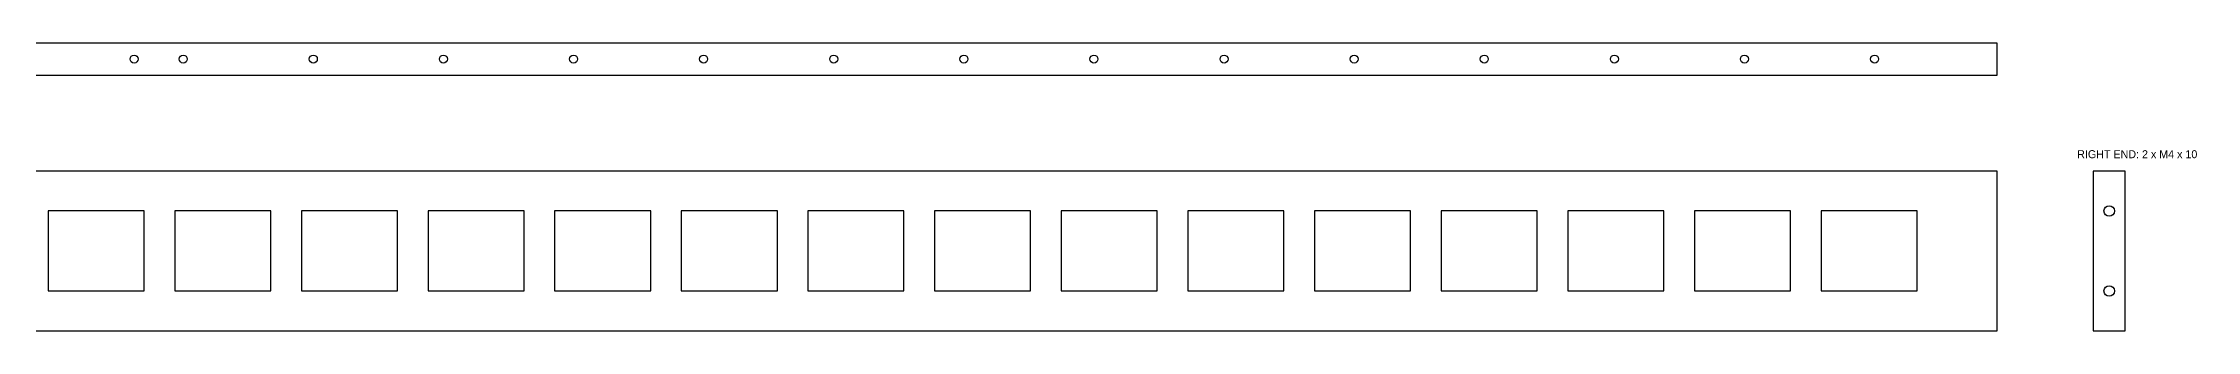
# Model space of a CAD drawing. Header units: millimetres. Extents: x -45 to 1290, y -121 to 17.
# Drawn here: x 617 to 1290, y -80 to 10 of the extents above; entities that cross this region are included whole.
import ezdxf

# ---------------------------------------------------------------- set-up
doc = ezdxf.new("R2010")
doc.units = ezdxf.units.MM
for name, color, linetype in [('HOLES', 1, 'CONTINUOUS'), ('OUTLINE', 7, 'CONTINUOUS'), ('TEXT', 2, 'CONTINUOUS')]:
    doc.layers.add(name, color=color, linetype=linetype)

msp = doc.modelspace()

# ---------------------------------------------------------------- linework, layer by layer
at = {"layer": 'HOLES'}
for p, q in [((648.379, -42.5), (618.379, -42.5)), ((618.379, -42.5), (618.379, -67.5)), ((648.379, -67.5), (648.379, -42.5)), ((687.938, -42.5), (657.938, -42.5)), ((657.938, -42.5), (657.938, -67.5)), ((687.938, -67.5), (687.938, -42.5)), ((727.497, -42.5), (697.497, -42.5)), ((697.497, -42.5), (697.497, -67.5)), ((727.497, -67.5), (727.497, -42.5)), ((767.055, -42.5), (737.055, -42.5)), ((737.055, -42.5), (737.055, -67.5)), ((767.055, -67.5), (767.055, -42.5)), ((806.614, -42.5), (776.614, -42.5)), ((776.614, -42.5), (776.614, -67.5)), ((806.614, -67.5), (806.614, -42.5)), ((846.172, -42.5), (816.172, -42.5)), ((816.172, -42.5), (816.172, -67.5)), ((846.172, -67.5), (846.172, -42.5)), ((885.731, -42.5), (855.731, -42.5)), ((855.731, -42.5), (855.731, -67.5)), ((885.731, -67.5), (885.731, -42.5)), ((925.29, -42.5), (895.29, -42.5)), ((895.29, -42.5), (895.29, -67.5)), ((925.29, -67.5), (925.29, -42.5)), ((964.848, -42.5), (934.848, -42.5)), ((934.848, -42.5), (934.848, -67.5)), ((964.848, -67.5), (964.848, -42.5)), ((1004.407, -42.5), (974.407, -42.5)), ((974.407, -42.5), (974.407, -67.5)), ((1004.407, -67.5), (1004.407, -42.5)), ((1043.966, -42.5), (1013.966, -42.5)), ((1013.966, -42.5), (1013.966, -67.5)), ((1043.966, -67.5), (1043.966, -42.5)), ((1083.524, -42.5), (1053.524, -42.5)), ((1053.524, -42.5), (1053.524, -67.5)), ((1083.524, -67.5), (1083.524, -42.5)), ((1123.083, -42.5), (1093.083, -42.5)), ((1093.083, -42.5), (1093.083, -67.5)), ((1123.083, -67.5), (1123.083, -42.5)), ((1162.641, -42.5), (1132.641, -42.5)), ((1132.641, -42.5), (1132.641, -67.5)), ((1162.641, -67.5), (1162.641, -42.5)), ((1202.2, -42.5), (1172.2, -42.5)), ((1172.2, -42.5), (1172.2, -67.5)), ((1202.2, -67.5), (1202.2, -42.5)), ((618.379, -67.5), (648.379, -67.5)), ((657.938, -67.5), (687.938, -67.5)), ((697.497, -67.5), (727.497, -67.5)), ((737.055, -67.5), (767.055, -67.5)), ((776.614, -67.5), (806.614, -67.5)), ((816.172, -67.5), (846.172, -67.5)), ((855.731, -67.5), (885.731, -67.5)), ((895.29, -67.5), (925.29, -67.5)), ((934.848, -67.5), (964.848, -67.5)), ((974.407, -67.5), (1004.407, -67.5)), ((1013.966, -67.5), (1043.966, -67.5)), ((1053.524, -67.5), (1083.524, -67.5)), ((1093.083, -67.5), (1123.083, -67.5)), ((1132.641, -67.5), (1162.641, -67.5)), ((1172.2, -67.5), (1202.2, -67.5))]:
    msp.add_line(p, q, dxfattribs=at)
for centre, radius in [((645.25, 5), 1.25), ((660.59, 5), 1.25), ((701.23, 5), 1.25), ((741.87, 5), 1.25), ((782.51, 5), 1.25), ((823.15, 5), 1.25), ((863.79, 5), 1.25), ((904.43, 5), 1.25), ((945.07, 5), 1.25), ((985.71, 5), 1.25), ((1026.35, 5), 1.25), ((1066.99, 5), 1.25), ((1107.63, 5), 1.25), ((1148.27, 5), 1.25), ((1188.91, 5), 1.25), ((1262.2, -42.5), 1.65), ((1262.2, -67.5), 1.65)]:
    msp.add_circle(centre, radius, dxfattribs=at)
at = {"layer": 'OUTLINE'}
for p, q in [((1227.2, 10), (0, 10)), ((1227.2, 0), (1227.2, 10)), ((0, 0), (1227.2, 0)), ((1227.2, -30), (0, -30)), ((1227.2, -80), (1227.2, -30)), ((1267.2, -30), (1257.2, -30)), ((1257.2, -30), (1257.2, -80)), ((1267.2, -80), (1267.2, -30)), ((0, -80), (1227.2, -80)), ((1257.2, -80), (1267.2, -80))]:
    msp.add_line(p, q, dxfattribs=at)

# ---------------------------------------------------------------- texts
at = {"layer": 'TEXT'}
msp.add_text('RIGHT END: 2 x M4 x 10', height=2.5, dxfattribs=at).set_placement((1252.2, -26))

doc.saveas('drawing.dxf')
